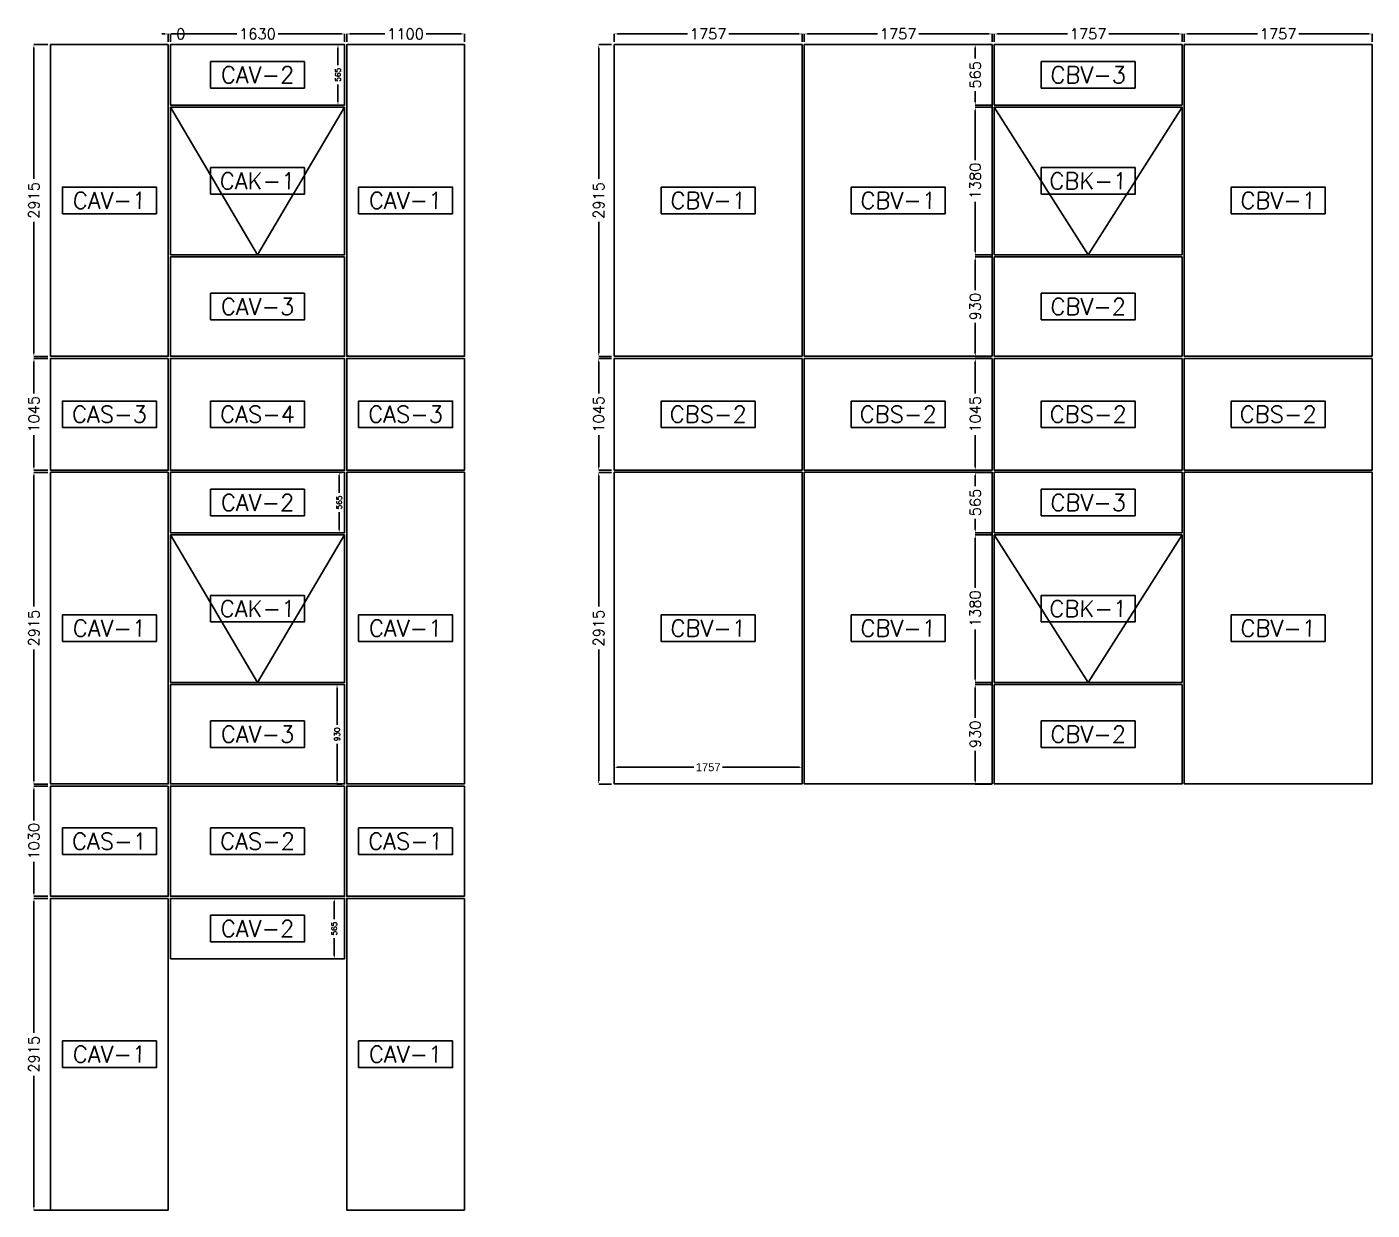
# Model space of a CAD drawing. Header units: millimetres. Extents: x -33420 to 34864, y -1491 to 37154.
# Drawn here: x -32483 to -19902, y 24224 to 35290 of the extents above; entities that cross this region are included whole.
import ezdxf

# ---------------------------------------------------------------- set-up
doc = ezdxf.new("R2010")
doc.units = ezdxf.units.MM
doc.layers.add('- ÖLÇÜ', color=7, linetype='Continuous', lineweight=9)
for name, color, linetype in [('--- CEPHE KANAT CAM', 80, 'Continuous'), ('--- CEPHE VS-CAM', 140, 'Continuous'), ('--- KODLAMA', 7, 'Continuous'), ('KOMP-ÖLÇÜ', 7, 'Continuous')]:
    doc.layers.add(name, color=color, linetype=linetype)
doc.styles.add('RomanS', font='romans.shx')
doc.styles.get("Standard").update_dxf_attribs({"font": 'arial.ttf'})
doc.styles.add('STL', font='txt.shx', dxfattribs={"oblique": 1})
doc.dimstyles.new('KOMP-ÖLÇÜ', dxfattribs={"dimtxt": 50, "dimasz": 30, "dimexe": 0.18, "dimexo": 25, "dimgap": 25, "dimtad": 0, "dimdec": 0, "dimzin": 0, "dimdsep": 46, "dimtxsty": 'RomanS', "dimcen": 0.09, "dimclrt": 256, "dimadec": 0, "dimazin": 0, "dimtfac": 1, "dimtdec": 0, "dimtofl": 0, "dimtmove": 0, "dimatfit": 3, "dimfxl": 1, "dimtolj": 1, "dimtzin": 0, "dimarcsym": 0})
doc.dimstyles.new('ÖLÇĞ', dxfattribs={"dimtxt": 75, "dimasz": 25, "dimexe": 1.25, "dimexo": 25, "dimgap": 25, "dimtad": 0, "dimdec": 0, "dimtxsty": 'Standard', "dimcen": 2.5, "dimadec": 0, "dimazin": 0, "dimtfac": 1, "dimtdec": 0, "dimtmove": 0, "dimatfit": 3, "dimfxl": 1, "dimarcsym": 0})

# ---------------------------------------------------------------- blocks, each defined once
blk = doc.blocks.new('*D295')
at = {"layer": '- ÖLÇÜ', "color": 0, "linetype": 'Continuous', "lineweight": -2, "transparency": 16777216}
for p, q in [((-31192, 35224), (-31222, 35224)), ((-31162, 35149), (-31162, 35225)), ((-31162, 35149), (-31162, 35225)), ((-31132, 35224), (-31102, 35224))]:
    blk.add_line(p, q, dxfattribs=at)
at = {"layer": '- ÖLÇÜ', "color": 0, "linetype": 'Continuous', "transparency": 16777216}
for points in [[(-31192, 35229), (-31192, 35219), (-31162, 35224)], [(-31132, 35229), (-31132, 35219), (-31162, 35224)]]:
    blk.add_solid(points, dxfattribs=at)
at = {"layer": 'Defpoints', "color": 0, "linetype": 'Continuous', "transparency": 16777216}
for p in [(-31162, 35224), (-31162, 35124), (-31162, 35124)]:
    blk.add_point(p, dxfattribs=at)
at = {"layer": '- ÖLÇÜ', "linetype": 'Continuous', "transparency": 16777216, "insert": (-31044, 35224), "char_height": 100, "attachment_point": 5, "style": 'RomanS'}
blk.add_mtext('\\A1;0', dxfattribs=at)
blk = doc.blocks.new('*D296')
at = {"layer": '- ÖLÇÜ', "color": 0, "linetype": 'Continuous', "lineweight": -2, "transparency": 16777216}
for p, q in [((-31142, 35149), (-31142, 35225)), ((-31112, 35224), (-30521, 35224)), ((-29542, 35224), (-30133, 35224)), ((-29512, 35149), (-29512, 35225))]:
    blk.add_line(p, q, dxfattribs=at)
at = {"layer": '- ÖLÇÜ', "color": 0, "linetype": 'Continuous', "transparency": 16777216}
for points in [[(-31112, 35229), (-31112, 35219), (-31142, 35224)], [(-29542, 35229), (-29542, 35219), (-29512, 35224)]]:
    blk.add_solid(points, dxfattribs=at)
at = {"layer": 'Defpoints', "color": 0, "linetype": 'Continuous', "transparency": 16777216}
for p in [(-31142, 35124), (-29512, 35224), (-29512, 35124)]:
    blk.add_point(p, dxfattribs=at)
at = {"layer": '- ÖLÇÜ', "linetype": 'Continuous', "transparency": 16777216, "insert": (-30327, 35224), "char_height": 100, "attachment_point": 5, "style": 'RomanS'}
blk.add_mtext('\\A1;1630', dxfattribs=at)
blk = doc.blocks.new('*D297')
at = {"layer": '- ÖLÇÜ', "color": 0, "linetype": 'Continuous', "lineweight": -2, "transparency": 16777216}
for p, q in [((-29492, 35149), (-29492, 35225)), ((-29462, 35224), (-29136, 35224)), ((-28422, 35224), (-28748, 35224)), ((-28392, 35149), (-28392, 35225))]:
    blk.add_line(p, q, dxfattribs=at)
at = {"layer": '- ÖLÇÜ', "color": 0, "linetype": 'Continuous', "transparency": 16777216}
for points in [[(-29462, 35229), (-29462, 35219), (-29492, 35224)], [(-28422, 35229), (-28422, 35219), (-28392, 35224)]]:
    blk.add_solid(points, dxfattribs=at)
at = {"layer": 'Defpoints', "color": 0, "linetype": 'Continuous', "transparency": 16777216}
for p in [(-29492, 35124), (-28392, 35224), (-28392, 35124)]:
    blk.add_point(p, dxfattribs=at)
at = {"layer": '- ÖLÇÜ', "linetype": 'Continuous', "transparency": 16777216, "insert": (-28942, 35224), "char_height": 100, "attachment_point": 5, "style": 'RomanS'}
blk.add_mtext('\\A1;1100', dxfattribs=at)
blk = doc.blocks.new('*D298')
at = {"layer": '- ÖLÇÜ', "color": 0, "linetype": 'Continuous', "lineweight": -2, "transparency": 16777216}
for p, q in [((-26990, 35149), (-26990, 35225)), ((-26960, 35224), (-26306, 35224)), ((-25263, 35224), (-25918, 35224)), ((-25233, 35149), (-25233, 35225))]:
    blk.add_line(p, q, dxfattribs=at)
at = {"layer": '- ÖLÇÜ', "color": 0, "linetype": 'Continuous', "transparency": 16777216}
for points in [[(-26960, 35229), (-26960, 35219), (-26990, 35224)], [(-25263, 35229), (-25263, 35219), (-25233, 35224)]]:
    blk.add_solid(points, dxfattribs=at)
at = {"layer": 'Defpoints', "color": 0, "linetype": 'Continuous', "transparency": 16777216}
for p in [(-26990, 35124), (-25233, 35224), (-25233, 35124)]:
    blk.add_point(p, dxfattribs=at)
at = {"layer": '- ÖLÇÜ', "linetype": 'Continuous', "transparency": 16777216, "insert": (-26112, 35224), "char_height": 100, "attachment_point": 5, "style": 'RomanS'}
blk.add_mtext('\\A1;1757', dxfattribs=at)
blk = doc.blocks.new('*D299')
at = {"layer": '- ÖLÇÜ', "color": 0, "linetype": 'Continuous', "lineweight": -2, "transparency": 16777216}
for p, q in [((-25213, 35149), (-25213, 35225)), ((-25183, 35224), (-24529, 35224)), ((-23486, 35224), (-24141, 35224)), ((-23456, 35149), (-23456, 35225))]:
    blk.add_line(p, q, dxfattribs=at)
at = {"layer": '- ÖLÇÜ', "color": 0, "linetype": 'Continuous', "transparency": 16777216}
for points in [[(-25183, 35229), (-25183, 35219), (-25213, 35224)], [(-23486, 35229), (-23486, 35219), (-23456, 35224)]]:
    blk.add_solid(points, dxfattribs=at)
at = {"layer": 'Defpoints', "color": 0, "linetype": 'Continuous', "transparency": 16777216}
for p in [(-25213, 35124), (-23456, 35224), (-23456, 35124)]:
    blk.add_point(p, dxfattribs=at)
at = {"layer": '- ÖLÇÜ', "linetype": 'Continuous', "transparency": 16777216, "insert": (-24335, 35224), "char_height": 100, "attachment_point": 5, "style": 'RomanS'}
blk.add_mtext('\\A1;1757', dxfattribs=at)
blk = doc.blocks.new('*D300')
at = {"layer": '- ÖLÇÜ', "color": 0, "linetype": 'Continuous', "lineweight": -2, "transparency": 16777216}
for p, q in [((-21659, 35149), (-21659, 35225)), ((-21629, 35224), (-20975, 35224)), ((-19932, 35224), (-20587, 35224)), ((-19902, 35149), (-19902, 35225))]:
    blk.add_line(p, q, dxfattribs=at)
at = {"layer": '- ÖLÇÜ', "color": 0, "linetype": 'Continuous', "transparency": 16777216}
for points in [[(-21629, 35229), (-21629, 35219), (-21659, 35224)], [(-19932, 35229), (-19932, 35219), (-19902, 35224)]]:
    blk.add_solid(points, dxfattribs=at)
at = {"layer": 'Defpoints', "color": 0, "linetype": 'Continuous', "transparency": 16777216}
for p in [(-21659, 35124), (-19902, 35224), (-19902, 35124)]:
    blk.add_point(p, dxfattribs=at)
at = {"layer": '- ÖLÇÜ', "linetype": 'Continuous', "transparency": 16777216, "insert": (-20781, 35224), "char_height": 100, "attachment_point": 5, "style": 'RomanS'}
blk.add_mtext('\\A1;1757', dxfattribs=at)
blk = doc.blocks.new('*D301')
at = {"layer": '- ÖLÇÜ', "color": 0, "linetype": 'Continuous', "lineweight": -2, "transparency": 16777216}
for p, q in [((-32287, 27139), (-32418, 27139)), ((-32418, 27109), (-32418, 25883)), ((-32418, 24254), (-32418, 25481)), ((-31187, 24224), (-32418, 24224))]:
    blk.add_line(p, q, dxfattribs=at)
at = {"layer": '- ÖLÇÜ', "color": 0, "linetype": 'Continuous', "transparency": 16777216}
for points in [[(-32423, 27109), (-32413, 27109), (-32418, 27139)], [(-32423, 24254), (-32413, 24254), (-32418, 24224)]]:
    blk.add_solid(points, dxfattribs=at)
at = {"layer": 'Defpoints', "color": 0, "linetype": 'Continuous', "transparency": 16777216}
for p in [(-32418, 27139), (-32262, 27139), (-31162, 24224)]:
    blk.add_point(p, dxfattribs=at)
at = {"layer": '- ÖLÇÜ', "linetype": 'Continuous', "transparency": 16777216, "insert": (-32418, 25682), "char_height": 100, "attachment_point": 5, "rotation": 90, "style": 'RomanS'}
blk.add_mtext('\\A1;2915', dxfattribs=at)
blk = doc.blocks.new('*D302')
at = {"layer": '- ÖLÇÜ', "color": 0, "linetype": 'Continuous', "lineweight": -2, "transparency": 16777216}
for p, q in [((-32287, 28189), (-32418, 28189)), ((-32418, 28159), (-32418, 27868)), ((-32418, 27189), (-32418, 27480)), ((-32287, 27159), (-32418, 27159))]:
    blk.add_line(p, q, dxfattribs=at)
at = {"layer": '- ÖLÇÜ', "color": 0, "linetype": 'Continuous', "transparency": 16777216}
for points in [[(-32423, 28159), (-32413, 28159), (-32418, 28189)], [(-32423, 27189), (-32413, 27189), (-32418, 27159)]]:
    blk.add_solid(points, dxfattribs=at)
at = {"layer": 'Defpoints', "color": 0, "linetype": 'Continuous', "transparency": 16777216}
for p in [(-32418, 28189), (-32262, 28189), (-32262, 27159)]:
    blk.add_point(p, dxfattribs=at)
at = {"layer": '- ÖLÇÜ', "linetype": 'Continuous', "transparency": 16777216, "insert": (-32418, 27674), "char_height": 100, "attachment_point": 5, "rotation": 90, "style": 'RomanS'}
blk.add_mtext('\\A1;1030', dxfattribs=at)
blk = doc.blocks.new('*D303')
at = {"layer": '- ÖLÇÜ', "color": 0, "linetype": 'Continuous', "lineweight": -2, "transparency": 16777216}
for p, q in [((-32287, 31124), (-32418, 31124)), ((-32418, 31094), (-32418, 29868)), ((-32418, 28239), (-32418, 29466)), ((-32287, 28209), (-32418, 28209))]:
    blk.add_line(p, q, dxfattribs=at)
at = {"layer": '- ÖLÇÜ', "color": 0, "linetype": 'Continuous', "transparency": 16777216}
for points in [[(-32423, 31094), (-32413, 31094), (-32418, 31124)], [(-32423, 28239), (-32413, 28239), (-32418, 28209)]]:
    blk.add_solid(points, dxfattribs=at)
at = {"layer": 'Defpoints', "color": 0, "linetype": 'Continuous', "transparency": 16777216}
for p in [(-32418, 31124), (-32262, 31124), (-32262, 28209)]:
    blk.add_point(p, dxfattribs=at)
at = {"layer": '- ÖLÇÜ', "linetype": 'Continuous', "transparency": 16777216, "insert": (-32418, 29667), "char_height": 100, "attachment_point": 5, "rotation": 90, "style": 'RomanS'}
blk.add_mtext('\\A1;2915', dxfattribs=at)
blk = doc.blocks.new('*D304')
at = {"layer": '- ÖLÇÜ', "color": 0, "linetype": 'Continuous', "lineweight": -2, "transparency": 16777216}
for p, q in [((-32287, 32189), (-32418, 32189)), ((-32418, 32159), (-32418, 31861)), ((-32418, 31174), (-32418, 31473)), ((-32287, 31144), (-32418, 31144))]:
    blk.add_line(p, q, dxfattribs=at)
at = {"layer": '- ÖLÇÜ', "color": 0, "linetype": 'Continuous', "transparency": 16777216}
for points in [[(-32423, 32159), (-32413, 32159), (-32418, 32189)], [(-32423, 31174), (-32413, 31174), (-32418, 31144)]]:
    blk.add_solid(points, dxfattribs=at)
at = {"layer": 'Defpoints', "color": 0, "linetype": 'Continuous', "transparency": 16777216}
for p in [(-32418, 32189), (-32262, 32189), (-32262, 31144)]:
    blk.add_point(p, dxfattribs=at)
at = {"layer": '- ÖLÇÜ', "linetype": 'Continuous', "transparency": 16777216, "insert": (-32418, 31667), "char_height": 100, "attachment_point": 5, "rotation": 90, "style": 'RomanS'}
blk.add_mtext('\\A1;1045', dxfattribs=at)
blk = doc.blocks.new('*D336')
at = {"layer": '- ÖLÇÜ', "color": 0, "linetype": 'Continuous', "lineweight": -2, "transparency": 16777216}
for p, q in [((-32287, 35124), (-32418, 35124)), ((-32418, 35094), (-32418, 33868)), ((-32418, 32239), (-32418, 33466)), ((-32287, 32209), (-32418, 32209))]:
    blk.add_line(p, q, dxfattribs=at)
at = {"layer": '- ÖLÇÜ', "color": 0, "linetype": 'Continuous', "transparency": 16777216}
for points in [[(-32423, 35094), (-32413, 35094), (-32418, 35124)], [(-32423, 32239), (-32413, 32239), (-32418, 32209)]]:
    blk.add_solid(points, dxfattribs=at)
at = {"layer": 'Defpoints', "color": 0, "linetype": 'Continuous', "transparency": 16777216}
for p in [(-32418, 35124), (-32262, 35124), (-32262, 32209)]:
    blk.add_point(p, dxfattribs=at)
at = {"layer": '- ÖLÇÜ', "linetype": 'Continuous', "transparency": 16777216, "insert": (-32418, 33667), "char_height": 100, "attachment_point": 5, "rotation": 90, "style": 'RomanS'}
blk.add_mtext('\\A1;2915', dxfattribs=at)
blk = doc.blocks.new('*D372')
at = {"layer": '- ÖLÇÜ', "color": 0, "linetype": 'Continuous', "lineweight": -2, "transparency": 16777216}
for p, q in [((-27015, 31124), (-27136, 31124)), ((-27136, 31094), (-27136, 29868)), ((-27136, 28239), (-27136, 29466)), ((-27015, 28209), (-27136, 28209))]:
    blk.add_line(p, q, dxfattribs=at)
at = {"layer": '- ÖLÇÜ', "color": 0, "linetype": 'Continuous', "transparency": 16777216}
for points in [[(-27141, 31094), (-27131, 31094), (-27136, 31124)], [(-27141, 28239), (-27131, 28239), (-27136, 28209)]]:
    blk.add_solid(points, dxfattribs=at)
at = {"layer": 'Defpoints', "color": 0, "linetype": 'Continuous', "transparency": 16777216}
for p in [(-27136, 31124), (-26990, 31124), (-26990, 28209)]:
    blk.add_point(p, dxfattribs=at)
at = {"layer": '- ÖLÇÜ', "linetype": 'Continuous', "transparency": 16777216, "insert": (-27136, 29667), "char_height": 100, "attachment_point": 5, "rotation": 90, "style": 'RomanS'}
blk.add_mtext('\\A1;2915', dxfattribs=at)
blk = doc.blocks.new('*D373')
at = {"layer": '- ÖLÇÜ', "color": 0, "linetype": 'Continuous', "lineweight": -2, "transparency": 16777216}
for p, q in [((-27015, 32189), (-27136, 32189)), ((-27136, 32159), (-27136, 31861)), ((-27136, 31174), (-27136, 31473)), ((-27015, 31144), (-27136, 31144))]:
    blk.add_line(p, q, dxfattribs=at)
at = {"layer": '- ÖLÇÜ', "color": 0, "linetype": 'Continuous', "transparency": 16777216}
for points in [[(-27141, 32159), (-27131, 32159), (-27136, 32189)], [(-27141, 31174), (-27131, 31174), (-27136, 31144)]]:
    blk.add_solid(points, dxfattribs=at)
at = {"layer": 'Defpoints', "color": 0, "linetype": 'Continuous', "transparency": 16777216}
for p in [(-27136, 32189), (-26990, 32189), (-26990, 31144)]:
    blk.add_point(p, dxfattribs=at)
at = {"layer": '- ÖLÇÜ', "linetype": 'Continuous', "transparency": 16777216, "insert": (-27136, 31667), "char_height": 100, "attachment_point": 5, "rotation": 90, "style": 'RomanS'}
blk.add_mtext('\\A1;1045', dxfattribs=at)
blk = doc.blocks.new('*D374')
at = {"layer": '- ÖLÇÜ', "color": 0, "linetype": 'Continuous', "lineweight": -2, "transparency": 16777216}
for p, q in [((-27015, 35124), (-27136, 35124)), ((-27136, 35094), (-27136, 33868)), ((-27136, 32239), (-27136, 33466)), ((-27015, 32209), (-27136, 32209))]:
    blk.add_line(p, q, dxfattribs=at)
at = {"layer": '- ÖLÇÜ', "color": 0, "linetype": 'Continuous', "transparency": 16777216}
for points in [[(-27141, 35094), (-27131, 35094), (-27136, 35124)], [(-27141, 32239), (-27131, 32239), (-27136, 32209)]]:
    blk.add_solid(points, dxfattribs=at)
at = {"layer": 'Defpoints', "color": 0, "linetype": 'Continuous', "transparency": 16777216}
for p in [(-27136, 35124), (-26990, 35124), (-26990, 32209)]:
    blk.add_point(p, dxfattribs=at)
at = {"layer": '- ÖLÇÜ', "linetype": 'Continuous', "transparency": 16777216, "insert": (-27136, 33667), "char_height": 100, "attachment_point": 5, "rotation": 90, "style": 'RomanS'}
blk.add_mtext('\\A1;2915', dxfattribs=at)
blk = doc.blocks.new('*D310')
at = {"layer": '- ÖLÇÜ', "color": 0, "linetype": 'Continuous', "lineweight": -2, "transparency": 16777216}
for p, q in [((-23461, 29139), (-23614, 29139)), ((-23614, 29109), (-23614, 28828)), ((-23614, 28239), (-23614, 28521)), ((-23461, 28209), (-23614, 28209))]:
    blk.add_line(p, q, dxfattribs=at)
at = {"layer": '- ÖLÇÜ', "color": 0, "linetype": 'Continuous', "transparency": 16777216}
for points in [[(-23619, 29109), (-23609, 29109), (-23614, 29139)], [(-23619, 28239), (-23609, 28239), (-23614, 28209)]]:
    blk.add_solid(points, dxfattribs=at)
at = {"layer": 'Defpoints', "color": 0, "linetype": 'Continuous', "transparency": 16777216}
for p in [(-23614, 29139), (-23436, 29139), (-23436, 28209)]:
    blk.add_point(p, dxfattribs=at)
at = {"layer": '- ÖLÇÜ', "linetype": 'Continuous', "transparency": 16777216, "insert": (-23614, 28674), "char_height": 100, "attachment_point": 5, "rotation": 90, "style": 'RomanS'}
blk.add_mtext('\\A1;930', dxfattribs=at)
blk = doc.blocks.new('*D311')
at = {"layer": '- ÖLÇÜ', "color": 0, "linetype": 'Continuous', "lineweight": -2, "transparency": 16777216}
for p, q in [((-23461, 30539), (-23614, 30539)), ((-23614, 30509), (-23614, 30043)), ((-23614, 29189), (-23614, 29655)), ((-23461, 29159), (-23614, 29159))]:
    blk.add_line(p, q, dxfattribs=at)
at = {"layer": '- ÖLÇÜ', "color": 0, "linetype": 'Continuous', "transparency": 16777216}
for points in [[(-23619, 30509), (-23609, 30509), (-23614, 30539)], [(-23619, 29189), (-23609, 29189), (-23614, 29159)]]:
    blk.add_solid(points, dxfattribs=at)
at = {"layer": 'Defpoints', "color": 0, "linetype": 'Continuous', "transparency": 16777216}
for p in [(-23614, 30539), (-23436, 30539), (-23436, 29159)]:
    blk.add_point(p, dxfattribs=at)
at = {"layer": '- ÖLÇÜ', "linetype": 'Continuous', "transparency": 16777216, "insert": (-23614, 29849), "char_height": 100, "attachment_point": 5, "rotation": 90, "style": 'RomanS'}
blk.add_mtext('\\A1;1380', dxfattribs=at)
blk = doc.blocks.new('*D312')
at = {"layer": '- ÖLÇÜ', "color": 0, "linetype": 'Continuous', "lineweight": -2, "transparency": 16777216}
for p, q in [((-23461, 31124), (-23614, 31124)), ((-23614, 31094), (-23614, 30995)), ((-23614, 30589), (-23614, 30688)), ((-23461, 30559), (-23614, 30559))]:
    blk.add_line(p, q, dxfattribs=at)
at = {"layer": '- ÖLÇÜ', "color": 0, "linetype": 'Continuous', "transparency": 16777216}
for points in [[(-23619, 31094), (-23609, 31094), (-23614, 31124)], [(-23619, 30589), (-23609, 30589), (-23614, 30559)]]:
    blk.add_solid(points, dxfattribs=at)
at = {"layer": 'Defpoints', "color": 0, "linetype": 'Continuous', "transparency": 16777216}
for p in [(-23614, 31124), (-23436, 31124), (-23436, 30559)]:
    blk.add_point(p, dxfattribs=at)
at = {"layer": '- ÖLÇÜ', "linetype": 'Continuous', "transparency": 16777216, "insert": (-23614, 30842), "char_height": 100, "attachment_point": 5, "rotation": 90, "style": 'RomanS'}
blk.add_mtext('\\A1;565', dxfattribs=at)
blk = doc.blocks.new('*D313')
at = {"layer": '- ÖLÇÜ', "color": 0, "linetype": 'Continuous', "lineweight": -2, "transparency": 16777216}
for p, q in [((-23461, 32189), (-23614, 32189)), ((-23614, 32159), (-23614, 31861)), ((-23614, 31174), (-23614, 31473)), ((-23461, 31144), (-23614, 31144))]:
    blk.add_line(p, q, dxfattribs=at)
at = {"layer": '- ÖLÇÜ', "color": 0, "linetype": 'Continuous', "transparency": 16777216}
for points in [[(-23619, 32159), (-23609, 32159), (-23614, 32189)], [(-23619, 31174), (-23609, 31174), (-23614, 31144)]]:
    blk.add_solid(points, dxfattribs=at)
at = {"layer": 'Defpoints', "color": 0, "linetype": 'Continuous', "transparency": 16777216}
for p in [(-23614, 32189), (-23436, 32189), (-23436, 31144)]:
    blk.add_point(p, dxfattribs=at)
at = {"layer": '- ÖLÇÜ', "linetype": 'Continuous', "transparency": 16777216, "insert": (-23614, 31667), "char_height": 100, "attachment_point": 5, "rotation": 90, "style": 'RomanS'}
blk.add_mtext('\\A1;1045', dxfattribs=at)
blk = doc.blocks.new('*D314')
at = {"layer": '- ÖLÇÜ', "color": 0, "linetype": 'Continuous', "lineweight": -2, "transparency": 16777216}
for p, q in [((-23461, 33139), (-23614, 33139)), ((-23614, 33109), (-23614, 32828)), ((-23614, 32239), (-23614, 32521)), ((-23461, 32209), (-23614, 32209))]:
    blk.add_line(p, q, dxfattribs=at)
at = {"layer": '- ÖLÇÜ', "color": 0, "linetype": 'Continuous', "transparency": 16777216}
for points in [[(-23619, 33109), (-23609, 33109), (-23614, 33139)], [(-23619, 32239), (-23609, 32239), (-23614, 32209)]]:
    blk.add_solid(points, dxfattribs=at)
at = {"layer": 'Defpoints', "color": 0, "linetype": 'Continuous', "transparency": 16777216}
for p in [(-23614, 33139), (-23436, 33139), (-23436, 32209)]:
    blk.add_point(p, dxfattribs=at)
at = {"layer": '- ÖLÇÜ', "linetype": 'Continuous', "transparency": 16777216, "insert": (-23614, 32674), "char_height": 100, "attachment_point": 5, "rotation": 90, "style": 'RomanS'}
blk.add_mtext('\\A1;930', dxfattribs=at)
blk = doc.blocks.new('*D315')
at = {"layer": '- ÖLÇÜ', "color": 0, "linetype": 'Continuous', "lineweight": -2, "transparency": 16777216}
for p, q in [((-23461, 34539), (-23614, 34539)), ((-23614, 34509), (-23614, 34043)), ((-23614, 33189), (-23614, 33655)), ((-23461, 33159), (-23614, 33159))]:
    blk.add_line(p, q, dxfattribs=at)
at = {"layer": '- ÖLÇÜ', "color": 0, "linetype": 'Continuous', "transparency": 16777216}
for points in [[(-23619, 34509), (-23609, 34509), (-23614, 34539)], [(-23619, 33189), (-23609, 33189), (-23614, 33159)]]:
    blk.add_solid(points, dxfattribs=at)
at = {"layer": 'Defpoints', "color": 0, "linetype": 'Continuous', "transparency": 16777216}
for p in [(-23614, 34539), (-23436, 34539), (-23436, 33159)]:
    blk.add_point(p, dxfattribs=at)
at = {"layer": '- ÖLÇÜ', "linetype": 'Continuous', "transparency": 16777216, "insert": (-23614, 33849), "char_height": 100, "attachment_point": 5, "rotation": 90, "style": 'RomanS'}
blk.add_mtext('\\A1;1380', dxfattribs=at)
blk = doc.blocks.new('*D316')
at = {"layer": '- ÖLÇÜ', "color": 0, "linetype": 'Continuous', "lineweight": -2, "transparency": 16777216}
for p, q in [((-23461, 35124), (-23614, 35124)), ((-23614, 35094), (-23614, 34995)), ((-23614, 34589), (-23614, 34688)), ((-23461, 34559), (-23614, 34559))]:
    blk.add_line(p, q, dxfattribs=at)
at = {"layer": '- ÖLÇÜ', "color": 0, "linetype": 'Continuous', "transparency": 16777216}
for points in [[(-23619, 35094), (-23609, 35094), (-23614, 35124)], [(-23619, 34589), (-23609, 34589), (-23614, 34559)]]:
    blk.add_solid(points, dxfattribs=at)
at = {"layer": 'Defpoints', "color": 0, "linetype": 'Continuous', "transparency": 16777216}
for p in [(-23614, 35124), (-23436, 35124), (-23436, 34559)]:
    blk.add_point(p, dxfattribs=at)
at = {"layer": '- ÖLÇÜ', "linetype": 'Continuous', "transparency": 16777216, "insert": (-23614, 34842), "char_height": 100, "attachment_point": 5, "rotation": 90, "style": 'RomanS'}
blk.add_mtext('\\A1;565', dxfattribs=at)
blk = doc.blocks.new('*D317')
at = {"layer": '- ÖLÇÜ', "color": 0, "linetype": 'Continuous', "lineweight": -2, "transparency": 16777216}
for p, q in [((-23436, 35149), (-23436, 35225)), ((-23406, 35224), (-22752, 35224)), ((-21709, 35224), (-22364, 35224)), ((-21679, 35149), (-21679, 35225))]:
    blk.add_line(p, q, dxfattribs=at)
at = {"layer": '- ÖLÇÜ', "color": 0, "linetype": 'Continuous', "transparency": 16777216}
for points in [[(-23406, 35229), (-23406, 35219), (-23436, 35224)], [(-21709, 35229), (-21709, 35219), (-21679, 35224)]]:
    blk.add_solid(points, dxfattribs=at)
at = {"layer": 'Defpoints', "color": 0, "linetype": 'Continuous', "transparency": 16777216}
for p in [(-23436, 35124), (-21679, 35224), (-21679, 35124)]:
    blk.add_point(p, dxfattribs=at)
at = {"layer": '- ÖLÇÜ', "linetype": 'Continuous', "transparency": 16777216, "insert": (-22558, 35224), "char_height": 100, "attachment_point": 5, "style": 'RomanS'}
blk.add_mtext('\\A1;1757', dxfattribs=at)
blk = doc.blocks.new('*D376')
at = {"layer": '- ÖLÇÜ', "color": 0, "linetype": 'Continuous', "lineweight": -2, "transparency": 16777216}
for p, q in [((-29537, 27139), (-29609, 27139)), ((-29609, 27109), (-29609, 26946)), ((-29609, 26604), (-29609, 26767)), ((-29537, 26574), (-29609, 26574))]:
    blk.add_line(p, q, dxfattribs=at)
at = {"layer": '- ÖLÇÜ', "color": 0, "linetype": 'Continuous', "transparency": 16777216}
for points in [[(-29614, 27109), (-29604, 27109), (-29609, 27139)], [(-29614, 26604), (-29604, 26604), (-29609, 26574)]]:
    blk.add_solid(points, dxfattribs=at)
at = {"layer": 'Defpoints', "color": 0, "linetype": 'Continuous', "transparency": 16777216}
for p in [(-29609, 27139), (-29512, 27139), (-29512, 26574)]:
    blk.add_point(p, dxfattribs=at)
at = {"layer": '- ÖLÇÜ', "linetype": 'Continuous', "transparency": 16777216, "insert": (-29609, 26857), "char_height": 50, "attachment_point": 5, "rotation": 90, "style": 'RomanS'}
blk.add_mtext('\\A1;565', dxfattribs=at)
blk = doc.blocks.new('*D377')
at = {"layer": '- ÖLÇÜ', "color": 0, "linetype": 'Continuous', "lineweight": -2, "transparency": 16777216}
for p, q in [((-29537, 31124), (-29564, 31124)), ((-29563, 31094), (-29563, 30931)), ((-29563, 30589), (-29563, 30752)), ((-29537, 30559), (-29564, 30559))]:
    blk.add_line(p, q, dxfattribs=at)
at = {"layer": '- ÖLÇÜ', "color": 0, "linetype": 'Continuous', "transparency": 16777216}
for points in [[(-29568, 31094), (-29558, 31094), (-29563, 31124)], [(-29568, 30589), (-29558, 30589), (-29563, 30559)]]:
    blk.add_solid(points, dxfattribs=at)
at = {"layer": 'Defpoints', "color": 0, "linetype": 'Continuous', "transparency": 16777216}
for p in [(-29563, 31124), (-29512, 31124), (-29512, 30559)]:
    blk.add_point(p, dxfattribs=at)
at = {"layer": '- ÖLÇÜ', "linetype": 'Continuous', "transparency": 16777216, "insert": (-29563, 30842), "char_height": 50, "attachment_point": 5, "rotation": 90, "style": 'RomanS'}
blk.add_mtext('\\A1;565', dxfattribs=at)
blk = doc.blocks.new('*D378')
at = {"layer": '- ÖLÇÜ', "color": 0, "linetype": 'Continuous', "lineweight": -2, "transparency": 16777216}
for p, q in [((-29537, 35124), (-29575, 35124)), ((-29574, 35094), (-29574, 34931)), ((-29574, 34589), (-29574, 34752)), ((-29537, 34559), (-29575, 34559))]:
    blk.add_line(p, q, dxfattribs=at)
at = {"layer": '- ÖLÇÜ', "color": 0, "linetype": 'Continuous', "transparency": 16777216}
for points in [[(-29579, 35094), (-29569, 35094), (-29574, 35124)], [(-29579, 34589), (-29569, 34589), (-29574, 34559)]]:
    blk.add_solid(points, dxfattribs=at)
at = {"layer": 'Defpoints', "color": 0, "linetype": 'Continuous', "transparency": 16777216}
for p in [(-29574, 35124), (-29512, 35124), (-29512, 34559)]:
    blk.add_point(p, dxfattribs=at)
at = {"layer": '- ÖLÇÜ', "linetype": 'Continuous', "transparency": 16777216, "insert": (-29574, 34842), "char_height": 50, "attachment_point": 5, "rotation": 90, "style": 'RomanS'}
blk.add_mtext('\\A1;565', dxfattribs=at)
blk = doc.blocks.new('*D379')
at = {"layer": '- ÖLÇÜ', "color": 0, "linetype": 'Continuous', "lineweight": -2, "transparency": 16777216}
for p, q in [((-29537, 29139), (-29584, 29139)), ((-29583, 29109), (-29583, 28764)), ((-29583, 28239), (-29583, 28585)), ((-29537, 28209), (-29584, 28209))]:
    blk.add_line(p, q, dxfattribs=at)
at = {"layer": '- ÖLÇÜ', "color": 0, "linetype": 'Continuous', "transparency": 16777216}
for points in [[(-29588, 29109), (-29578, 29109), (-29583, 29139)], [(-29588, 28239), (-29578, 28239), (-29583, 28209)]]:
    blk.add_solid(points, dxfattribs=at)
at = {"layer": 'Defpoints', "color": 0, "linetype": 'Continuous', "transparency": 16777216}
for p in [(-29583, 29139), (-29512, 29139), (-29512, 28209)]:
    blk.add_point(p, dxfattribs=at)
at = {"layer": '- ÖLÇÜ', "linetype": 'Continuous', "transparency": 16777216, "insert": (-29583, 28674), "char_height": 50, "attachment_point": 5, "rotation": 90, "style": 'RomanS'}
blk.add_mtext('\\A1;930', dxfattribs=at)
blk = doc.blocks.new('*D458')
at = {"layer": 'Defpoints', "color": 0, "linetype": 'Continuous', "transparency": 16777216}
for p in [(-25233, 28366), (-26990, 28209), (-25233, 28209)]:
    blk.add_point(p, dxfattribs=at)
at = {"layer": 'KOMP-ÖLÇÜ', "color": 0, "linetype": 'Continuous', "lineweight": -2, "transparency": 16777216}
for p, q in [((-26990, 28234), (-26990, 28367)), ((-26965, 28366), (-26245, 28366)), ((-25258, 28366), (-25979, 28366)), ((-25233, 28234), (-25233, 28367))]:
    blk.add_line(p, q, dxfattribs=at)
at = {"layer": 'KOMP-ÖLÇÜ', "color": 0, "linetype": 'Continuous', "transparency": 16777216}
for points in [[(-26965, 28370), (-26965, 28362), (-26990, 28366)], [(-25258, 28370), (-25258, 28362), (-25233, 28366)]]:
    blk.add_solid(points, dxfattribs=at)
at = {"layer": 'KOMP-ÖLÇÜ', "color": 0, "linetype": 'Continuous', "transparency": 16777216, "insert": (-26112, 28366), "char_height": 75, "attachment_point": 5}
blk.add_mtext('1757', dxfattribs=at)

msp = doc.modelspace()

# ---------------------------------------------------------------- linework, layer by layer
at = {"layer": '--- CEPHE VS-CAM', "linetype": 'Continuous'}
for points in [[(-31161.91, 35124.27), (-32261.91, 35124.27), (-32261.91, 32209.33), (-31161.91, 32209.33)], [(-29511.91, 35124.27), (-31141.91, 35124.27), (-31141.91, 34559.27), (-29511.91, 34559.27)], [(-28391.91, 35124.27), (-29491.91, 35124.27), (-29491.91, 32209.33), (-28391.91, 32209.33)], [(-25233.48, 35124.27), (-26990.48, 35124.27), (-26990.48, 32209.33), (-25233.48, 32209.33)], [(-23456.48, 35124.27), (-25213.48, 35124.27), (-25213.48, 32209.33), (-23456.48, 32209.33)], [(-21679.48, 35124.27), (-23436.48, 35124.27), (-23436.48, 34559.27), (-21679.48, 34559.27)], [(-19902.48, 35124.27), (-21659.48, 35124.27), (-21659.48, 32209.33), (-19902.48, 32209.33)], [(-29511.91, 34539.27), (-31141.91, 34539.27), (-31141.91, 33159.27), (-29511.91, 33159.27)], [(-21679.48, 34539.27), (-23436.48, 34539.27), (-23436.48, 33159.27), (-21679.48, 33159.27)], [(-29511.91, 33139.27), (-31141.91, 33139.27), (-31141.91, 32209.33), (-29511.91, 32209.33)], [(-21679.48, 33139.27), (-23436.48, 33139.27), (-23436.48, 32209.33), (-21679.48, 32209.33)], [(-31161.91, 32189.33), (-32261.91, 32189.33), (-32261.91, 31144.27), (-31161.91, 31144.27)], [(-29511.91, 32189.33), (-31141.91, 32189.33), (-31141.91, 31144.27), (-29511.91, 31144.27)], [(-28391.91, 32189.33), (-29491.91, 32189.33), (-29491.91, 31144.27), (-28391.91, 31144.27)], [(-25233.48, 32189.33), (-26990.48, 32189.33), (-26990.48, 31144.27), (-25233.48, 31144.27)], [(-23456.48, 32189.33), (-25213.48, 32189.33), (-25213.48, 31144.27), (-23456.48, 31144.27)], [(-21679.48, 32189.33), (-23436.48, 32189.33), (-23436.48, 31144.27), (-21679.48, 31144.27)], [(-19902.48, 32189.33), (-21659.48, 32189.33), (-21659.48, 31144.27), (-19902.48, 31144.27)], [(-31161.91, 31124.27), (-32261.91, 31124.27), (-32261.91, 28209.33), (-31161.91, 28209.33)], [(-29511.91, 31124.27), (-31141.91, 31124.27), (-31141.91, 30559.27), (-29511.91, 30559.27)], [(-28391.91, 31124.27), (-29491.91, 31124.27), (-29491.91, 28209.33), (-28391.91, 28209.33)], [(-25233.48, 31124.27), (-26990.48, 31124.27), (-26990.48, 28209.33), (-25233.48, 28209.33)], [(-23456.48, 31124.27), (-25213.48, 31124.27), (-25213.48, 28209.33), (-23456.48, 28209.33)], [(-21679.48, 31124.27), (-23436.48, 31124.27), (-23436.48, 30559.27), (-21679.48, 30559.27)], [(-19902.48, 31124.27), (-21659.48, 31124.27), (-21659.48, 28209.33), (-19902.48, 28209.33)], [(-29511.91, 30539.27), (-31141.91, 30539.27), (-31141.91, 29159.27), (-29511.91, 29159.27)], [(-21679.48, 30539.27), (-23436.48, 30539.27), (-23436.48, 29159.27), (-21679.48, 29159.27)], [(-29511.91, 29139.27), (-31141.91, 29139.27), (-31141.91, 28209.33), (-29511.91, 28209.33)], [(-21679.48, 29139.27), (-23436.48, 29139.27), (-23436.48, 28209.33), (-21679.48, 28209.33)], [(-31161.91, 28189.33), (-32261.91, 28189.33), (-32261.91, 27159.27), (-31161.91, 27159.27)], [(-29511.91, 28189.33), (-31141.91, 28189.33), (-31141.91, 27159.27), (-29511.91, 27159.27)], [(-28391.91, 28189.33), (-29491.91, 28189.33), (-29491.91, 27159.27), (-28391.91, 27159.27)], [(-31161.91, 27139.27), (-32261.91, 27139.27), (-32261.91, 24224.28), (-31161.91, 24224.28)], [(-31141.91, 26574.27), (-29511.91, 26574.27), (-29511.91, 27139.27), (-31141.91, 27139.27)], [(-28391.91, 27139.27), (-29491.91, 27139.27), (-29491.91, 24224.28), (-28391.91, 24224.28)]]:
    msp.add_lwpolyline(points, close=True, dxfattribs=at)

# ---------------------------------------------------------------- dimensions: what is measured, and where the dimension line sits
at = {"layer": '- ÖLÇÜ', "linetype": 'Continuous'}
for base, p1, p2, override, picture, middle in [((-31161.90567985, 35224.36090105), (-31161.90567985, 35124.27317193), (-31161.90567985, 35124.27317193), {"dimtxt": 100}, '*D295', (-31043.57234651, 35224.36090105)), ((-29511.91, 35224.36), (-31141.91, 35124.27), (-29511.91, 35124.27), {"dimtxt": 100}, '*D296', (-30326.91, 35224.36)), ((-28391.91, 35224.36), (-29491.91, 35124.27), (-28391.91, 35124.27), {"dimtxt": 100}, '*D297', (-28941.91, 35224.36)), ((-25233.48, 35224.36), (-26990.48, 35124.27), (-25233.48, 35124.27), {"dimtxt": 100}, '*D298', (-26111.98, 35224.36)), ((-23456.48, 35224.36), (-25213.48, 35124.27), (-23456.48, 35124.27), {"dimtxt": 100}, '*D299', (-24334.98, 35224.36)), ((-21679.48, 35224.36), (-23436.48, 35124.27), (-21679.48, 35124.27), {"dimtxt": 100, "dimtmove": 1}, '*D317', (-22557.98, 35224.36)), ((-19902.48, 35224.36), (-21659.48, 35124.27), (-19902.48, 35124.27), {"dimtxt": 100}, '*D300', (-20780.98, 35224.36))]:
    dim = msp.add_linear_dim(base=base, p1=p1, p2=p2, dimstyle='KOMP-ÖLÇÜ', override=override, dxfattribs=at)
    dim.commit()
    dim.dimension.update_dxf_attribs({"geometry": picture, "text_midpoint": middle})
for base, p1, p2, override, picture, middle in [((-32417.83, 35124.27), (-32261.91, 32209.33), (-32261.91, 35124.27), {"dimtxt": 100}, '*D336', (-32417.83, 33666.8)), ((-27135.84, 35124.27), (-26990.48, 32209.33), (-26990.48, 35124.27), {"dimtxt": 100}, '*D374', (-27135.84, 33666.8)), ((-23613.77, 35124.27), (-23436.48, 34559.27), (-23436.48, 35124.27), {"dimtxt": 100, "dimtmove": 1}, '*D316', (-23613.77, 34841.77)), ((-23613.77, 34539.27), (-23436.48, 33159.27), (-23436.48, 34539.27), {"dimtxt": 100, "dimtmove": 1}, '*D315', (-23613.77, 33849.27)), ((-23613.77, 33139.27), (-23436.48, 32209.33), (-23436.48, 33139.27), {"dimtxt": 100, "dimtmove": 1}, '*D314', (-23613.77, 32674.3)), ((-32417.83, 32189.33), (-32261.91, 31144.27), (-32261.91, 32189.33), {"dimtxt": 100}, '*D304', (-32417.83, 31666.8)), ((-27135.84, 32189.33), (-26990.48, 31144.27), (-26990.48, 32189.33), {"dimtxt": 100}, '*D373', (-27135.84, 31666.8)), ((-23613.77, 32189.33), (-23436.48, 31144.27), (-23436.48, 32189.33), {"dimtxt": 100, "dimtmove": 1}, '*D313', (-23613.77, 31666.8)), ((-32417.83, 31124.27), (-32261.91, 28209.33), (-32261.91, 31124.27), {"dimtxt": 100}, '*D303', (-32417.83, 29666.8)), ((-27135.84, 31124.27), (-26990.48, 28209.33), (-26990.48, 31124.27), {"dimtxt": 100}, '*D372', (-27135.84, 29666.8)), ((-23613.77, 31124.27), (-23436.48, 30559.27), (-23436.48, 31124.27), {"dimtxt": 100, "dimtmove": 1}, '*D312', (-23613.77, 30841.77)), ((-23613.77, 30539.27), (-23436.48, 29159.27), (-23436.48, 30539.27), {"dimtxt": 100, "dimtmove": 1}, '*D311', (-23613.77, 29849.27)), ((-23613.77, 29139.27), (-23436.48, 28209.33), (-23436.48, 29139.27), {"dimtxt": 100, "dimtmove": 1}, '*D310', (-23613.77, 28674.3)), ((-32417.83, 28189.33), (-32261.91, 27159.27), (-32261.91, 28189.33), {"dimtxt": 100}, '*D302', (-32417.83, 27674.3)), ((-32417.83, 27139.27), (-31161.91, 24224.28), (-32261.91, 27139.27), {"dimtxt": 100}, '*D301', (-32417.83, 25681.78))]:
    dim = msp.add_linear_dim(base=base, p1=p1, p2=p2, angle=270, dimstyle='KOMP-ÖLÇÜ', override=override, dxfattribs=at)
    dim.commit()
    dim.dimension.update_dxf_attribs({"geometry": picture, "text_midpoint": middle})
for base, p1, p2, picture, middle in [((-29574.49, 35124.27), (-29511.91, 34559.27), (-29511.91, 35124.27), '*D378', (-29574.49, 34841.77)), ((-29563.42, 31124.27), (-29511.91, 30559.27), (-29511.91, 31124.27), '*D377', (-29563.42, 30841.77)), ((-29583.42, 29139.27), (-29511.91, 28209.33), (-29511.91, 29139.27), '*D379', (-29583.42, 28674.3)), ((-29609.23, 27139.27), (-29511.91, 26574.27), (-29511.91, 27139.27), '*D376', (-29609.23, 26856.77))]:
    dim = msp.add_linear_dim(base=base, p1=p1, p2=p2, angle=90, dimstyle='KOMP-ÖLÇÜ', dxfattribs=at)
    dim.commit()
    dim.dimension.update_dxf_attribs({"geometry": picture, "text_midpoint": middle})
at = {"layer": 'KOMP-ÖLÇÜ', "linetype": 'Continuous'}
dim = msp.add_aligned_dim(p1=(-26990.48, 28209.33), p2=(-25233.48, 28209.33), distance=156.56, dimstyle='ÖLÇĞ', dxfattribs=at)
dim.commit()
dim.dimension.update_dxf_attribs({"geometry": '*D458', "text_midpoint": (-26111.98, 28365.89)})

# ---------------------------------------------------------------- next in the draw order: texts
at = {"layer": '--- KODLAMA', "linetype": 'Continuous', "char_height": 155.482, "width": 785.4428, "attachment_point": 5, "style": 'STL', "bg_fill": 3, "box_fill_scale": 1.3, "bg_fill_color": 256, "bg_fill_transparency": 0}
for s, insert in [('CAV-2', (-30327.06, 34841.77)), ('CBV-3', (-22558.13, 34841.77)), ('CAK-1', (-30327.06, 33849.27)), ('CBK-1', (-22558.13, 33849.27)), ('CAV-1', (-31712.06, 33666.8)), ('CAV-1', (-28942.06, 33666.8)), ('CBV-1', (-26112.13, 33666.8)), ('CBV-1', (-24335.13, 33666.8)), ('CBV-1', (-20781.13, 33666.8)), ('CAV-3', (-30327.06, 32674.3)), ('CBV-2', (-22558.13, 32674.3)), ('CAS-3', (-31712.06, 31666.8)), ('CAS-4', (-30327.06, 31666.8)), ('CAS-3', (-28942.06, 31666.8)), ('CBS-2', (-26112.13, 31666.8)), ('CBS-2', (-24335.13, 31666.8)), ('CBS-2', (-22558.13, 31666.8)), ('CBS-2', (-20781.13, 31666.8)), ('CAV-2', (-30327.06, 30841.77)), ('CBV-3', (-22558.13, 30841.77)), ('CAK-1', (-30327.06, 29849.27)), ('CBK-1', (-22558.13, 29849.27)), ('CAV-1', (-31712.06, 29666.8)), ('CAV-1', (-28942.06, 29666.8)), ('CBV-1', (-26112.13, 29666.8)), ('CBV-1', (-24335.13, 29666.8)), ('CBV-1', (-20781.13, 29666.8)), ('CAV-3', (-30327.06, 28674.3)), ('CBV-2', (-22558.13, 28674.3)), ('CAS-1', (-31712.06, 27674.3)), ('CAS-2', (-30327.06, 27674.3)), ('CAS-1', (-28942.06, 27674.3)), ('CAV-2', (-30327.06, 26856.77)), ('CAV-1', (-31712.06, 25681.78)), ('CAV-1', (-28942.06, 25681.78))]:
    msp.add_mtext(s, dxfattribs=dict(at, insert=insert))

# ---------------------------------------------------------------- next in the draw order: linework, layer by layer
at = {"layer": '--- CEPHE KANAT CAM', "linetype": 'Continuous'}
for p, q in [((-31141.91, 34539.27), (-30326.91, 33159.27)), ((-30326.91, 33159.27), (-29511.91, 34539.27)), ((-23436.48, 34539.27), (-22557.98, 33159.27)), ((-22557.98, 33159.27), (-21679.48, 34539.27)), ((-31141.91, 30539.27), (-30326.91, 29159.27)), ((-30326.91, 29159.27), (-29511.91, 30539.27)), ((-23436.48, 30539.27), (-22557.98, 29159.27)), ((-22557.98, 29159.27), (-21679.48, 30539.27))]:
    msp.add_line(p, q, dxfattribs=at)
at = {"layer": '--- KODLAMA', "linetype": 'Continuous'}
for points in [[(-30765.91, 34717.39), (-29887.9, 34717.39), (-29887.9, 34966.16), (-30765.91, 34966.16)], [(-22996.98, 34717.39), (-22118.97, 34717.39), (-22118.97, 34966.16), (-22996.98, 34966.16)], [(-30765.91, 33724.89), (-29887.9, 33724.89), (-29887.9, 33973.66), (-30765.91, 33973.66)], [(-22996.98, 33724.89), (-22118.97, 33724.89), (-22118.97, 33973.66), (-22996.98, 33973.66)], [(-32150.91, 33542.41), (-31272.9, 33542.41), (-31272.9, 33791.19), (-32150.91, 33791.19)], [(-29380.91, 33542.41), (-28502.9, 33542.41), (-28502.9, 33791.19), (-29380.91, 33791.19)], [(-26550.98, 33542.41), (-25672.97, 33542.41), (-25672.97, 33791.19), (-26550.98, 33791.19)], [(-24773.98, 33542.41), (-23895.97, 33542.41), (-23895.97, 33791.19), (-24773.98, 33791.19)], [(-21219.98, 33542.41), (-20341.97, 33542.41), (-20341.97, 33791.19), (-21219.98, 33791.19)], [(-30765.91, 32549.91), (-29887.9, 32549.91), (-29887.9, 32798.69), (-30765.91, 32798.69)], [(-22996.98, 32549.91), (-22118.97, 32549.91), (-22118.97, 32798.69), (-22996.98, 32798.69)], [(-32150.91, 31542.41), (-31272.9, 31542.41), (-31272.9, 31791.19), (-32150.91, 31791.19)], [(-30765.91, 31542.41), (-29887.9, 31542.41), (-29887.9, 31791.19), (-30765.91, 31791.19)], [(-29380.91, 31542.41), (-28502.9, 31542.41), (-28502.9, 31791.19), (-29380.91, 31791.19)], [(-26550.98, 31542.41), (-25672.97, 31542.41), (-25672.97, 31791.19), (-26550.98, 31791.19)], [(-24773.98, 31542.41), (-23895.97, 31542.41), (-23895.97, 31791.19), (-24773.98, 31791.19)], [(-22996.98, 31542.41), (-22118.97, 31542.41), (-22118.97, 31791.19), (-22996.98, 31791.19)], [(-21219.98, 31542.41), (-20341.97, 31542.41), (-20341.97, 31791.19), (-21219.98, 31791.19)], [(-30765.91, 30717.39), (-29887.9, 30717.39), (-29887.9, 30966.16), (-30765.91, 30966.16)], [(-22996.98, 30717.39), (-22118.97, 30717.39), (-22118.97, 30966.16), (-22996.98, 30966.16)], [(-30765.91, 29724.89), (-29887.9, 29724.89), (-29887.9, 29973.66), (-30765.91, 29973.66)], [(-22996.98, 29724.89), (-22118.97, 29724.89), (-22118.97, 29973.66), (-22996.98, 29973.66)], [(-32150.91, 29542.41), (-31272.9, 29542.41), (-31272.9, 29791.19), (-32150.91, 29791.19)], [(-29380.91, 29542.41), (-28502.9, 29542.41), (-28502.9, 29791.19), (-29380.91, 29791.19)], [(-26550.98, 29542.41), (-25672.97, 29542.41), (-25672.97, 29791.19), (-26550.98, 29791.19)], [(-24773.98, 29542.41), (-23895.97, 29542.41), (-23895.97, 29791.19), (-24773.98, 29791.19)], [(-21219.98, 29542.41), (-20341.97, 29542.41), (-20341.97, 29791.19), (-21219.98, 29791.19)], [(-30765.91, 28549.91), (-29887.9, 28549.91), (-29887.9, 28798.69), (-30765.91, 28798.69)], [(-22996.98, 28549.91), (-22118.97, 28549.91), (-22118.97, 28798.69), (-22996.98, 28798.69)], [(-32150.91, 27549.91), (-31272.9, 27549.91), (-31272.9, 27798.69), (-32150.91, 27798.69)], [(-30765.91, 27549.91), (-29887.9, 27549.91), (-29887.9, 27798.69), (-30765.91, 27798.69)], [(-29380.91, 27549.91), (-28502.9, 27549.91), (-28502.9, 27798.69), (-29380.91, 27798.69)], [(-30765.91, 26732.39), (-29887.9, 26732.39), (-29887.9, 26981.16), (-30765.91, 26981.16)], [(-32150.91, 25557.39), (-31272.9, 25557.39), (-31272.9, 25806.16), (-32150.91, 25806.16)], [(-29380.91, 25557.39), (-28502.9, 25557.39), (-28502.9, 25806.16), (-29380.91, 25806.16)]]:
    msp.add_lwpolyline(points, close=True, dxfattribs=at)

doc.saveas('drawing.dxf')
